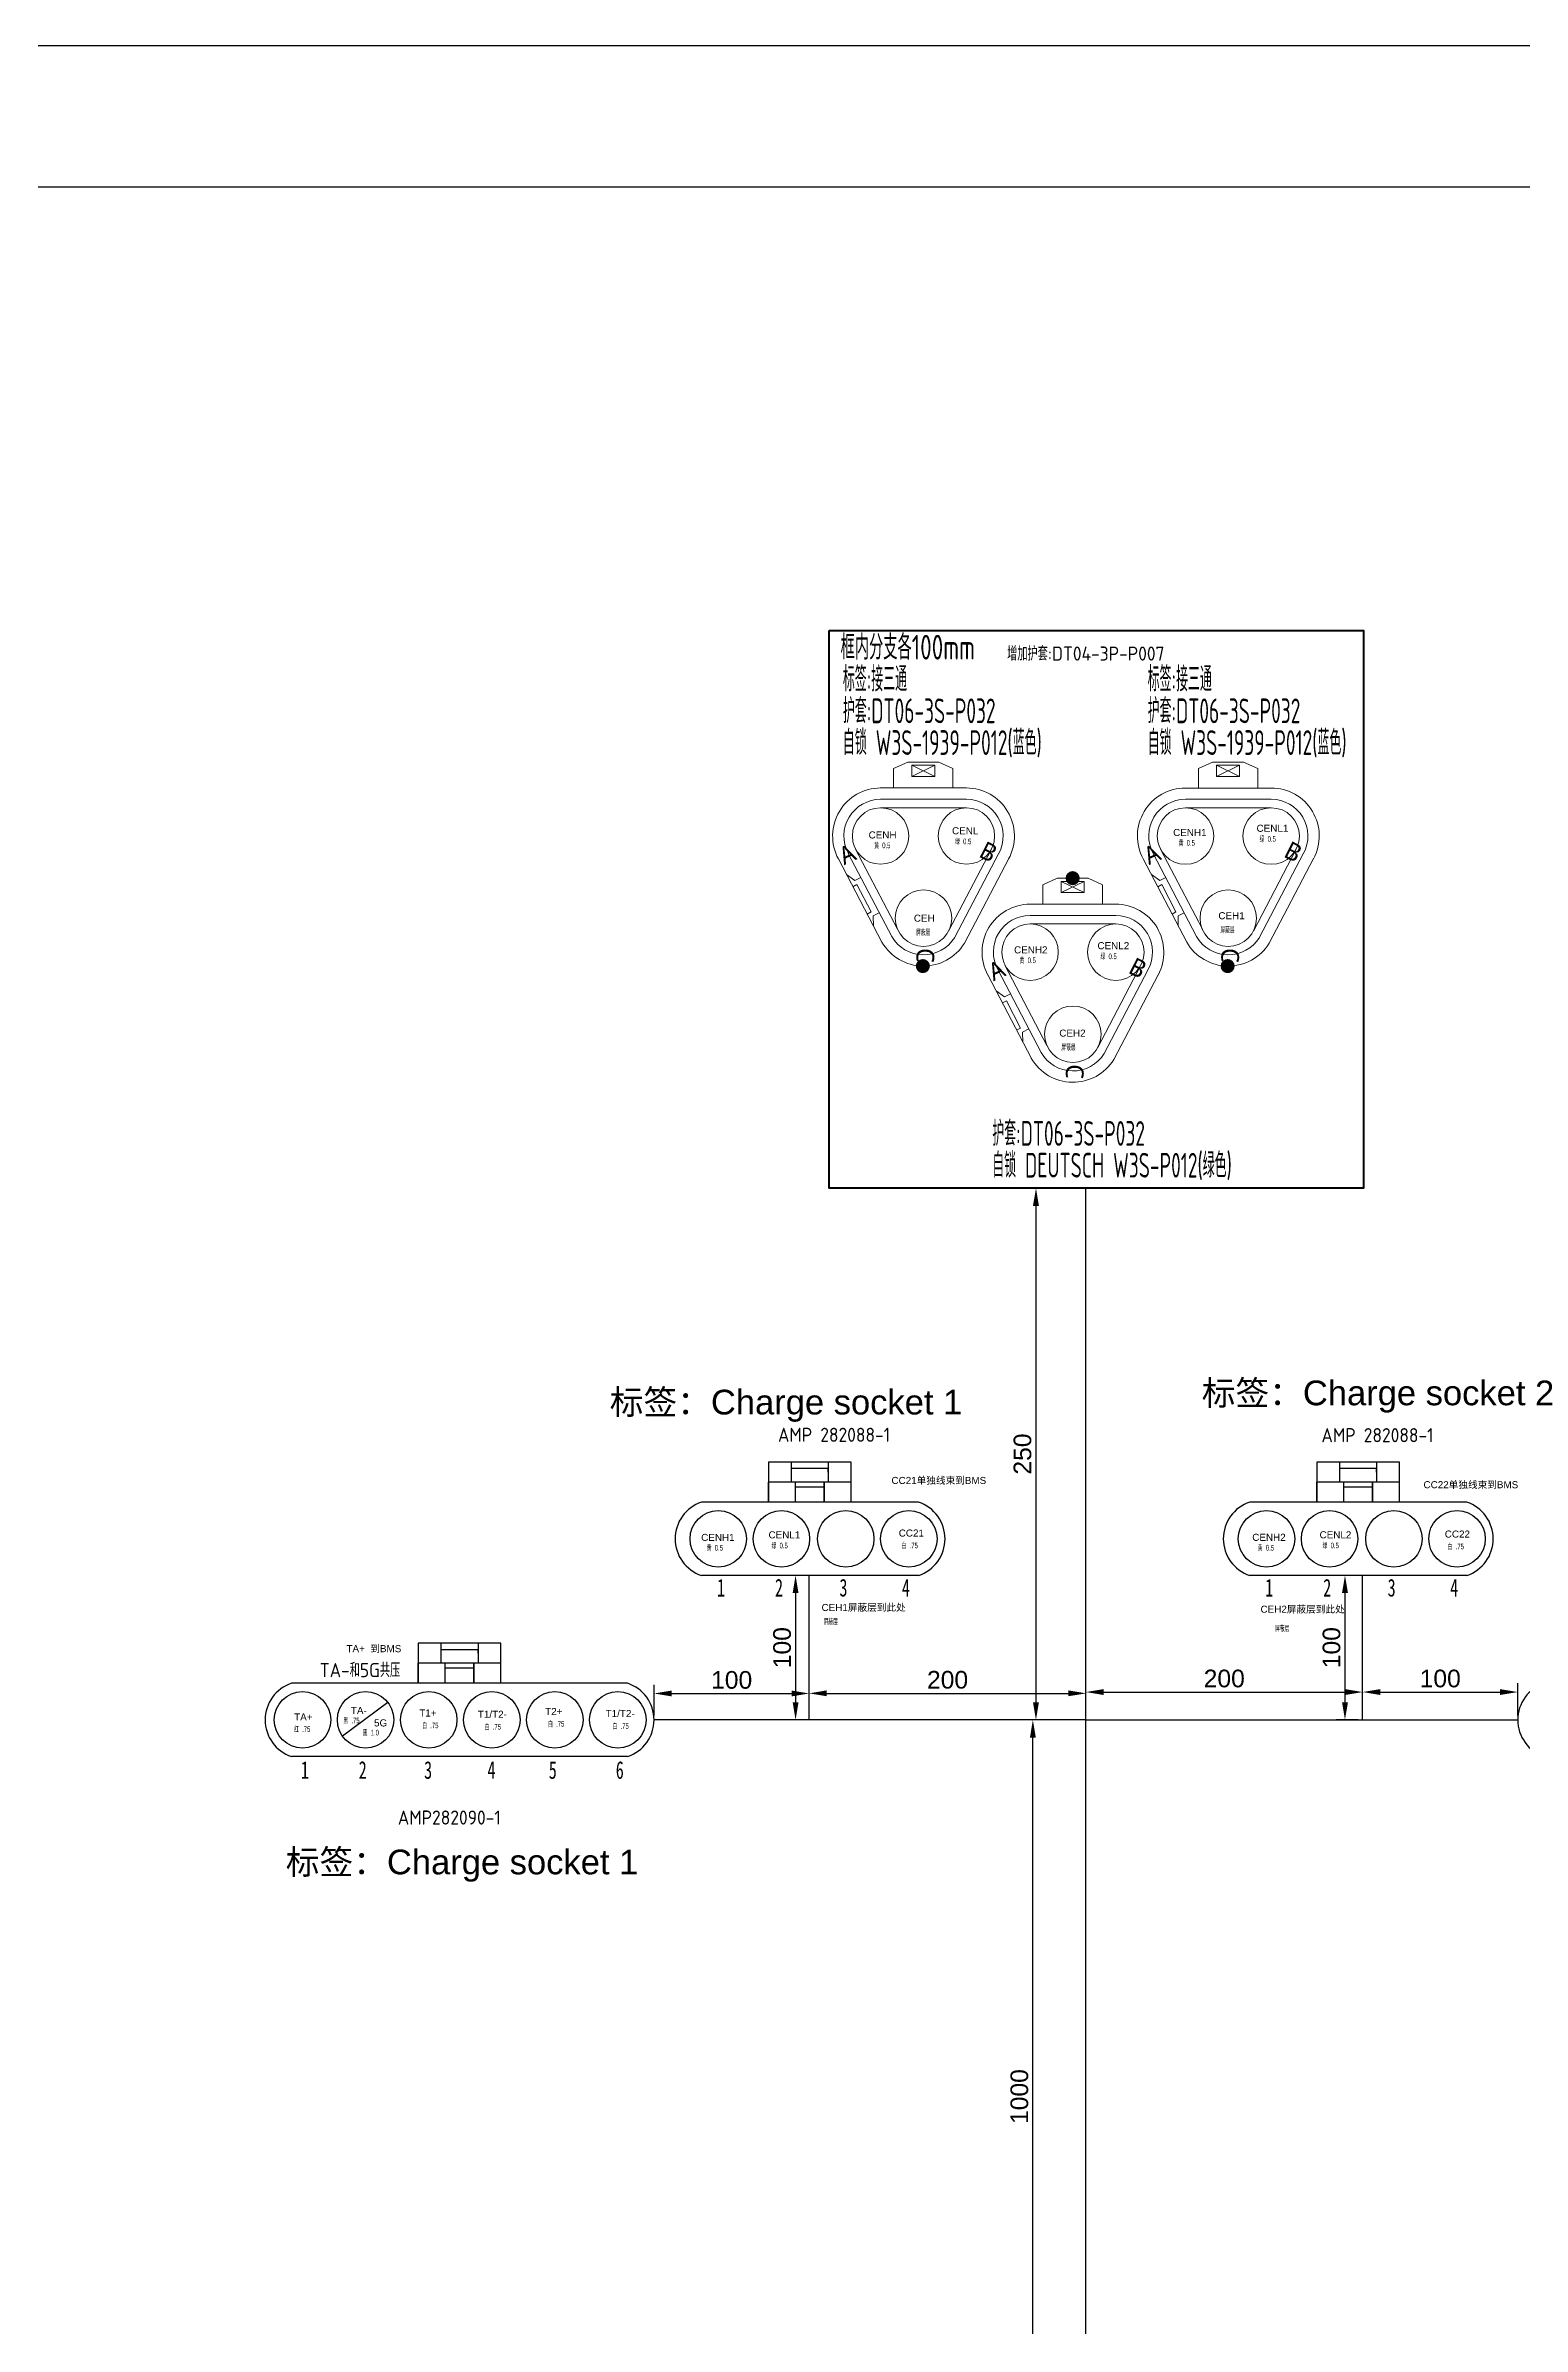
# Model space of a CAD drawing. Header units: millimetres. Extents: x 1638 to 3450, y 1129 to 2069.
# Drawn here: x 2699.5 to 2908.7, y 1746.2 to 2069.3 of the extents above; entities that cross this region are included whole.
import ezdxf

# ---------------------------------------------------------------- set-up
doc = ezdxf.new("R2010")
doc.units = ezdxf.units.MM
for name, color, linetype, lineweight in [('1轮廓实线层', 7, 'Continuous', 50), ('AM60', 3, 'Continuous', 25), ('AM_6', 3, 'Continuous', 25), ('护套层', 3, 'Continuous', 0)]:
    doc.layers.add(name, color=color, linetype=linetype, lineweight=lineweight)
for name, color, linetype in [('孔名层', 1, 'Continuous'), ('标题栏', 7, 'Continuous'), ('线色线径', 1, 'Continuous')]:
    doc.layers.add(name, color=color, linetype=linetype)
doc.styles.add('FST', font='', dxfattribs={"width": 0.67})
doc.styles.add('ISO Proportional', font='isocp.shx', dxfattribs={"bigfont": 'gbcbig.shx'})
doc.styles.get("Standard").update_dxf_attribs({"font": 'arial.ttf'})
doc.styles.add('TH_GBDIM', font='gbenor.shx', dxfattribs={"width": 0.8, "bigfont": 'gbcbig.shx'})
doc.styles.add('孔名字体', font='', dxfattribs={"height": 5, "bigfont": 'gbcbig.shx'})
doc.styles.add('技术要求及剖视用', font='gbenor.shx', dxfattribs={"width": 0.7, "bigfont": 'gbcbig.shx'})
doc.styles.get('FST').set_extended_font_data('FangSong_GB2312')
doc.styles.get('孔名字体').set_extended_font_data('Microsoft YaHei')
doc.dimstyles.new('ISO-25', dxfattribs={"dimtxt": 2.5, "dimasz": 2.5, "dimexe": 1.25, "dimexo": 0.625, "dimtad": 1, "dimtxsty": 'Standard', "dimcen": 2.5, "dimadec": 0, "dimazin": 0, "dimtfac": 1, "dimtmove": 0, "dimatfit": 3, "dimfxl": 1, "dimarcsym": 0})

# ---------------------------------------------------------------- blocks, each defined once
blk = doc.blocks.new('*D183')
at = {"color": 0, "lineweight": -2, "transparency": 16777216}
for p, q in [((3145.57, 1863.93), (3137.67, 1863.93)), ((3138.92, 1861.43), (3138.92, 1835.52)), ((3145.57, 1833.02), (3137.67, 1833.02)), ((2201.6, 1726.63), (2201.6, 1733.61)), ((2204.1, 1732.36), (2354.58, 1732.36)), ((2357.08, 1726.32), (2357.08, 1733.61))]:
    blk.add_line(p, q, dxfattribs=at)
at = {"color": 0, "transparency": 16777216}
for points in [[(3138.5, 1861.43), (3139.34, 1861.43), (3138.92, 1863.93)], [(3138.5, 1835.52), (3139.34, 1835.52), (3138.92, 1833.02)], [(2204.1, 1732.77), (2204.1, 1731.94), (2201.6, 1732.36)], [(2354.58, 1732.77), (2354.58, 1731.94), (2357.08, 1732.36)]]:
    blk.add_solid(points, dxfattribs=at)
at = {"layer": 'Defpoints', "color": 0, "transparency": 16777216}
for p in [(3146.2, 1863.93), (3138.92, 1833.02), (3146.2, 1833.02), (2357.08, 1732.36), (2201.6, 1726), (2357.08, 1725.69)]:
    blk.add_point(p, dxfattribs=at)
at = {"color": 3, "transparency": 16777216, "insert": (3137.02, 1848.47), "char_height": 2.5, "attachment_point": 5, "rotation": 90}
blk.add_mtext('500', dxfattribs=at)
at = {"color": 3, "transparency": 16777216, "insert": (2265.43, 1734.26), "char_height": 2.5, "attachment_point": 5}
blk.add_mtext('600', dxfattribs=at)
blk = doc.blocks.new('*D184')
at = {"color": 0, "lineweight": -2, "transparency": 16777216}
for p, q in [((3146.2, 1833.64), (3146.2, 1838.76)), ((3185.96, 1833.64), (3185.96, 1838.76)), ((3148.7, 1837.51), (3183.46, 1837.51)), ((2200.97, 1726), (2192.34, 1726)), ((2193.59, 1723.5), (2193.59, 1548.45)), ((2200.97, 1545.95), (2192.34, 1545.95))]:
    blk.add_line(p, q, dxfattribs=at)
at = {"color": 0, "transparency": 16777216}
for points in [[(3148.7, 1837.92), (3148.7, 1837.09), (3146.2, 1837.51)], [(3183.46, 1837.92), (3183.46, 1837.09), (3185.96, 1837.51)], [(2193.18, 1723.5), (2194.01, 1723.5), (2193.59, 1726)], [(2193.18, 1548.45), (2194.01, 1548.45), (2193.59, 1545.95)]]:
    blk.add_solid(points, dxfattribs=at)
at = {"layer": 'Defpoints', "color": 0, "transparency": 16777216}
for p in [(3185.96, 1837.51), (3146.2, 1833.02), (3185.96, 1833.02), (2201.6, 1726), (2193.59, 1545.95), (2201.6, 1545.95)]:
    blk.add_point(p, dxfattribs=at)
at = {"color": 3, "transparency": 16777216, "insert": (3166.08, 1839.41), "char_height": 2.5, "attachment_point": 5}
blk.add_mtext('300', dxfattribs=at)
at = {"color": 3, "transparency": 16777216, "insert": (2191.69, 1635.98), "char_height": 2.5, "attachment_point": 5, "rotation": 90}
blk.add_mtext('2500', dxfattribs=at)
blk = doc.blocks.new('A$Ca6ca7e8a')
at = {"layer": '标题栏'}
for p, q in [((0, 940.14), (1811.69, 940.14)), ((20, 920.14), (1791.69, 920.14))]:
    blk.add_line(p, q, dxfattribs=at)
blk = doc.blocks.new('A$C5b011ca6')
at = {"layer": 'AM_6'}
for p, q in [((13.24, 19.04), (13.24, 16.2)), ((13.24, 19.04), (13.24, 16.2)), ((24.94, 19.04), (13.24, 19.04)), ((17.06, 16.2), (13.24, 16.2)), ((13.24, 16.2), (13.24, 13.36)), ((13.24, 13.36), (13.24, 16.2)), ((13.24, 16.2), (13.24, 13.36)), ((13.24, 13.36), (13.24, 16.2)), ((16.48, 16.2), (16.48, 19.04)), ((21.7, 18.12), (16.48, 18.12)), ((21.12, 16.2), (17.06, 16.2)), ((17.06, 13.36), (17.06, 16.2)), ((24.94, 16.2), (21.12, 16.2)), ((21.12, 16.2), (21.12, 13.36)), ((21.12, 13.36), (21.12, 16.2)), ((21.7, 19.04), (21.7, 16.2)), ((21.7, 17.62), (21.7, 18.12)), ((24.94, 16.2), (24.94, 19.04)), ((24.94, 13.36), (24.94, 16.2)), ((34.49, 13.36), (3.74, 13.36)), ((21.12, 15.5), (17.06, 15.5)), ((34.49, 2.99), (3.74, 2.99))]:
    blk.add_line(p, q, dxfattribs=at)
for centre in [(6.12, 8.17), (15.05, 8.17), (24.17, 8.17), (33.1, 8.17)]:
    blk.add_circle(centre, 4, dxfattribs=at)
for centre, start, end in [((5.47, 8.17), 108.3917, 251.6083), ((32.76, 8.17), 288.3917, 71.6083)]:
    blk.add_arc(centre, 5.47, start, end, dxfattribs=at)
at = {"layer": '孔名层', "style": 'FST', "width": 0.67}
for s, p in [('1', (5.93, 0)), ('2', (14.15, 0)), ('3', (23.27, 0)), ('4', (32.13, 0))]:
    blk.add_text(s, height=2.5, dxfattribs=at).set_placement(p)
blk = doc.blocks.new('DT06-3S-P032-Out21521105156')
for p, q in [((-29.33, -14.82), (-27.31, -13.9)), ((-29.33, -17.58), (-29.33, -14.82)), ((-27.31, -13.9), (-22.94, -13.9)), ((-23.49, -14.35), (-26.76, -15.95)), ((-26.76, -14.35), (-23.49, -15.95)), ((-22.94, -13.9), (-20.92, -14.82)), ((-20.92, -17.58), (-20.92, -14.82)), ((-31.24, -17.58), (-19.01, -17.58)), ((-31.16, -19.18), (-19.01, -19.18)), ((-28.12, -17.58), (-29.33, -17.58)), ((-22.13, -17.58), (-20.92, -17.58)), ((-31.16, -20.38), (-19, -20.38)), ((-37.15, -27.61), (-30.97, -39.42)), ((-35.74, -26.85), (-29.59, -38.61)), ((-34.71, -26.23), (-28.76, -37.59)), ((-15.47, -26.24), (-21.54, -37.86)), ((-14.43, -26.82), (-20.66, -38.73)), ((-13.02, -27.58), (-19.3, -39.57)), ((-34.8, -30.7), (-35.98, -29.85)), ((-34.51, -31.26), (-35.08, -31.56)), ((-33.95, -30.26), (-34.8, -30.7)), ((-34.51, -31.26), (-32.5, -35.14)), ((-32.5, -35.14), (-33.06, -35.43)), ((-31.35, -35.26), (-32.21, -35.7)), ((-32.21, -35.7), (-32.17, -37.13))]:
    blk.add_line(p, q)
blk.add_lwpolyline([(-26.76, -14.35), (-23.49, -14.35), (-23.49, -15.95), (-26.76, -15.95)], close=True)
for centre in [(-31.16, -24.38), (-19.01, -24.38), (-25.09, -36.01)]:
    blk.add_circle(centre, 4)
for centre, radius, start, end in [((-31.16, -24.38), 6.8, 90, 208.4025), ((-31.16, -24.38), 5.2, 90, 208.4025), ((-19.01, -24.38), 6.8, 331.5975, 90), ((-19.01, -24.38), 5.2, 331.5975, 90), ((-25.09, -36.01), 5.2, 210, 328.4025), ((-25.09, -36.01), 6.8, 210, 328.4025)]:
    blk.add_arc(centre, radius, start, end)
at = {"layer": '孔名层', "style": '孔名字体'}
for s, rotation, p in [('A', 24.8528, (-36.33, -28.52)), ('B', 333.3512, (-17.4, -27.25)), ('C', 268.5587, (-26.04, -40.23))]:
    blk.add_text(s, height=2.5, rotation=rotation, dxfattribs=at).set_placement(p)
at = {"layer": '护套层', "style": '技术要求及剖视用', "width": 0.67}
for tag, p, flags in [('备注', (11.43, 11.35), 8), ('标号', (11.43, 7.35), 8), ('功能', (10.93, 3.35), 8), ('英文功能', (10.93, -0.65), 8), ('编号', (-0.07, -4.65), 8), ('护套号', (10.93, -4.65), 8), ('颜色', (31.93, -4.65), 9), ('统计到BOM', (31.93, -6.65), 9), ('厂家', (33.93, -4.65), 9), ('端子', (35.93, -4.65), 9), ('客户代号', (-0.07, -8.65), 8), ('配件', (10.93, -8.65), 8), ('配置', (31.93, -8.65), 9), ('编码', (33.93, -8.65), 9), ('防水栓', (35.93, -8.65), 9), ('附件', (10.93, -12.65), 8), ('视图', (31.93, -12.65), 9), ('工序', (31.93, -10.65), 9), ('方向', (33.93, -12.65), 9), ('工位', (33.93, -10.65), 9), ('盲栓', (35.93, -12.65), 9), ('设计软件', (38.69, -10.65), 9)]:
    blk.add_attdef(tag, p, '', height=3.5, dxfattribs=dict(at, flags=flags))
blk = doc.blocks.new('DT06-3S-P032-Out21521105310')
for p, q in [((-29.33, -14.82), (-27.31, -13.9)), ((-29.33, -17.58), (-29.33, -14.82)), ((-27.31, -13.9), (-22.94, -13.9)), ((-23.49, -14.35), (-26.76, -15.95)), ((-26.76, -14.35), (-23.49, -15.95)), ((-22.94, -13.9), (-20.92, -14.82)), ((-20.92, -17.58), (-20.92, -14.82)), ((-31.24, -17.58), (-19.01, -17.58)), ((-31.16, -19.18), (-19.01, -19.18)), ((-28.12, -17.58), (-29.33, -17.58)), ((-22.13, -17.58), (-20.92, -17.58)), ((-31.16, -20.38), (-19, -20.38)), ((-37.15, -27.61), (-30.97, -39.42)), ((-35.74, -26.85), (-29.59, -38.61)), ((-34.71, -26.23), (-28.76, -37.59)), ((-15.47, -26.24), (-21.54, -37.86)), ((-14.43, -26.82), (-20.66, -38.73)), ((-13.02, -27.58), (-19.3, -39.57)), ((-34.8, -30.7), (-35.98, -29.85)), ((-34.51, -31.26), (-35.08, -31.56)), ((-33.95, -30.26), (-34.8, -30.7)), ((-34.51, -31.26), (-32.5, -35.14)), ((-32.5, -35.14), (-33.06, -35.43)), ((-31.35, -35.26), (-32.21, -35.7)), ((-32.21, -35.7), (-32.17, -37.13))]:
    blk.add_line(p, q)
blk.add_lwpolyline([(-26.76, -14.35), (-23.49, -14.35), (-23.49, -15.95), (-26.76, -15.95)], close=True)
for centre in [(-31.16, -24.38), (-19.01, -24.38), (-25.09, -36.01)]:
    blk.add_circle(centre, 4)
for centre, radius, start, end in [((-31.16, -24.38), 6.8, 90, 208.4025), ((-31.16, -24.38), 5.2, 90, 208.4025), ((-19.01, -24.38), 6.8, 331.5975, 90), ((-19.01, -24.38), 5.2, 331.5975, 90), ((-25.09, -36.01), 5.2, 210, 328.4025), ((-25.09, -36.01), 6.8, 210, 328.4025)]:
    blk.add_arc(centre, radius, start, end)
at = {"layer": '孔名层', "style": '孔名字体'}
for s, rotation, p in [('A', 24.8528, (-36.33, -28.52)), ('B', 333.3512, (-17.4, -27.25)), ('C', 268.5587, (-26.04, -40.23))]:
    blk.add_text(s, height=2.5, rotation=rotation, dxfattribs=at).set_placement(p)
at = {"layer": '护套层', "style": '技术要求及剖视用', "width": 0.67}
for tag, p, flags in [('备注', (11.43, 11.35), 8), ('标号', (11.43, 7.35), 8), ('功能', (10.93, 3.35), 8), ('英文功能', (10.93, -0.65), 8), ('编号', (-0.07, -4.65), 8), ('护套号', (10.93, -4.65), 8), ('颜色', (31.93, -4.65), 9), ('统计到BOM', (31.93, -6.65), 9), ('厂家', (33.93, -4.65), 9), ('端子', (35.93, -4.65), 9), ('客户代号', (-0.07, -8.65), 8), ('配件', (10.93, -8.65), 8), ('配置', (31.93, -8.65), 9), ('编码', (33.93, -8.65), 9), ('防水栓', (35.93, -8.65), 9), ('附件', (10.93, -12.65), 8), ('视图', (31.93, -12.65), 9), ('工序', (31.93, -10.65), 9), ('方向', (33.93, -12.65), 9), ('工位', (33.93, -10.65), 9), ('盲栓', (35.93, -12.65), 9), ('设计软件', (38.69, -10.65), 9)]:
    blk.add_attdef(tag, p, '', height=3.5, dxfattribs=dict(at, flags=flags))
blk = doc.blocks.new('*D202')
at = {"color": 0, "lineweight": -2, "transparency": 16777216}
for p, q in [((2846.26, 1832.16), (2838.12, 1832.16)), ((2839.37, 1727.94), (2839.37, 1829.66)), ((2846.26, 1725.44), (2838.12, 1725.44)), ((3259.31, 1394.24), (3259.31, 1401.13)), ((3261.81, 1399.88), (3305.35, 1399.88)), ((3307.85, 1394.24), (3307.85, 1401.13))]:
    blk.add_line(p, q, dxfattribs=at)
at = {"color": 0, "transparency": 16777216}
for points in [[(2838.96, 1829.66), (2839.79, 1829.66), (2839.37, 1832.16)], [(2838.96, 1727.94), (2839.79, 1727.94), (2839.37, 1725.44)], [(3261.81, 1400.3), (3261.81, 1399.47), (3259.31, 1399.88)], [(3305.35, 1400.3), (3305.35, 1399.47), (3307.85, 1399.88)]]:
    blk.add_solid(points, dxfattribs=at)
at = {"layer": 'Defpoints', "color": 0, "transparency": 16777216}
for p in [(2839.37, 1832.16), (2846.89, 1832.16), (2846.88, 1725.44), (3307.85, 1399.88), (3259.31, 1393.61), (3307.85, 1393.61)]:
    blk.add_point(p, dxfattribs=at)
at = {"color": 3, "transparency": 16777216, "insert": (2837.47, 1778.8), "char_height": 2.5, "attachment_point": 5, "rotation": 90}
blk.add_mtext('1000', dxfattribs=at)
at = {"color": 3, "transparency": 16777216, "insert": (3283.58, 1401.78), "char_height": 2.5, "attachment_point": 5}
blk.add_mtext('1000', dxfattribs=at)
blk = doc.blocks.new('*D203')
at = {"color": 0, "lineweight": -2, "transparency": 16777216}
for p, q in [((2846.26, 1907.48), (2838.56, 1907.48)), ((2839.81, 1904.98), (2839.81, 1834.66)), ((2846.26, 1832.16), (2838.56, 1832.16)), ((3259.31, 1339.52), (3259.31, 1344.28)), ((3307.85, 1339.52), (3307.85, 1344.28)), ((3261.81, 1343.03), (3305.35, 1343.03))]:
    blk.add_line(p, q, dxfattribs=at)
at = {"color": 0, "transparency": 16777216}
for points in [[(2839.39, 1904.98), (2840.23, 1904.98), (2839.81, 1907.48)], [(2839.39, 1834.66), (2840.23, 1834.66), (2839.81, 1832.16)], [(3261.81, 1343.45), (3261.81, 1342.61), (3259.31, 1343.03)], [(3305.35, 1343.45), (3305.35, 1342.61), (3307.85, 1343.03)]]:
    blk.add_solid(points, dxfattribs=at)
at = {"layer": 'Defpoints', "color": 0, "transparency": 16777216}
for p in [(2846.89, 1907.48), (2839.81, 1832.16), (2846.89, 1832.16), (3307.85, 1343.03), (3259.31, 1338.89), (3307.85, 1338.89)]:
    blk.add_point(p, dxfattribs=at)
at = {"color": 3, "transparency": 16777216, "insert": (2837.91, 1869.82), "char_height": 2.5, "attachment_point": 5, "rotation": 90}
blk.add_mtext('250', dxfattribs=at)
at = {"color": 3, "transparency": 16777216, "insert": (3283.58, 1344.93), "char_height": 2.5, "attachment_point": 5}
blk.add_mtext('1000', dxfattribs=at)
blk = doc.blocks.new('*D204')
at = {"color": 0, "lineweight": -2, "transparency": 16777216}
for p, q in [((2807.69, 1832.78), (2807.69, 1837.17)), ((2810.19, 1835.92), (2844.39, 1835.92)), ((2846.89, 1832.78), (2846.89, 1837.17)), ((3307.22, 1393.61), (3303.24, 1393.61)), ((3304.49, 1391.11), (3304.49, 1341.39)), ((3307.22, 1338.89), (3303.24, 1338.89))]:
    blk.add_line(p, q, dxfattribs=at)
at = {"color": 0, "transparency": 16777216}
for points in [[(2810.19, 1836.34), (2810.19, 1835.51), (2807.69, 1835.92)], [(2844.39, 1836.34), (2844.39, 1835.51), (2846.89, 1835.92)], [(3304.07, 1391.11), (3304.9, 1391.11), (3304.49, 1393.61)], [(3304.07, 1341.39), (3304.9, 1341.39), (3304.49, 1338.89)]]:
    blk.add_solid(points, dxfattribs=at)
at = {"layer": 'Defpoints', "color": 0, "transparency": 16777216}
for p in [(2846.89, 1835.92), (2807.69, 1832.16), (2846.89, 1832.16), (3307.85, 1393.61), (3304.49, 1338.89), (3307.85, 1338.89)]:
    blk.add_point(p, dxfattribs=at)
at = {"color": 3, "transparency": 16777216, "insert": (2827.29, 1837.83), "char_height": 2.5, "attachment_point": 5}
blk.add_mtext('200', dxfattribs=at)
at = {"color": 3, "transparency": 16777216, "insert": (3302.59, 1366.25), "char_height": 2.5, "attachment_point": 5, "rotation": 90}
blk.add_mtext('500', dxfattribs=at)
blk = doc.blocks.new('*D205')
at = {"color": 0, "lineweight": -2, "transparency": 16777216}
for p, q in [((2785.72, 1832.78), (2785.72, 1837.15)), ((2788.22, 1835.9), (2805.19, 1835.9)), ((2807.69, 1832.78), (2807.69, 1837.15)), ((3272.83, 1250.25), (3272.83, 1255.42)), ((3275.33, 1254.17), (3326.03, 1254.17)), ((3328.53, 1250.2), (3328.53, 1255.42))]:
    blk.add_line(p, q, dxfattribs=at)
at = {"color": 0, "transparency": 16777216}
for points in [[(2788.22, 1836.32), (2788.22, 1835.49), (2785.72, 1835.9)], [(2805.19, 1836.32), (2805.19, 1835.49), (2807.69, 1835.9)], [(3275.33, 1254.58), (3275.33, 1253.75), (3272.83, 1254.17)], [(3326.03, 1254.58), (3326.03, 1253.75), (3328.53, 1254.17)]]:
    blk.add_solid(points, dxfattribs=at)
at = {"layer": 'Defpoints', "color": 0, "transparency": 16777216}
for p in [(2807.69, 1835.9), (2785.72, 1832.16), (2807.69, 1832.16), (3328.53, 1254.17), (3272.83, 1249.62), (3328.53, 1249.58)]:
    blk.add_point(p, dxfattribs=at)
at = {"color": 3, "transparency": 16777216, "char_height": 2.5, "attachment_point": 5}
for s, insert in [('100', (2796.71, 1837.81)), ('2800', (3300.68, 1256.07))]:
    blk.add_mtext(s, dxfattribs=dict(at, insert=insert))
blk = doc.blocks.new('*D206')
at = {"color": 0, "lineweight": -2, "transparency": 16777216}
for p, q in [((2807.07, 1852.63), (2804.51, 1852.63)), ((2805.76, 1850.13), (2805.76, 1834.66)), ((2807.07, 1832.16), (2804.51, 1832.16))]:
    blk.add_line(p, q, dxfattribs=at)
at = {"color": 0, "transparency": 16777216}
for points in [[(2805.35, 1850.13), (2806.18, 1850.13), (2805.76, 1852.63)], [(2805.35, 1834.66), (2806.18, 1834.66), (2805.76, 1832.16)]]:
    blk.add_solid(points, dxfattribs=at)
at = {"layer": 'Defpoints', "color": 0, "transparency": 16777216}
for p in [(2807.69, 1852.63), (2805.76, 1832.16), (2807.69, 1832.16)]:
    blk.add_point(p, dxfattribs=at)
at = {"color": 3, "transparency": 16777216, "insert": (2803.86, 1842.39), "char_height": 2.5, "attachment_point": 5, "rotation": 90}
blk.add_mtext('100', dxfattribs=at)
blk = doc.blocks.new('*D207')
at = {"color": 0, "lineweight": -2, "transparency": 16777216}
for p, q in [((2846.89, 1832.78), (2846.89, 1837.35)), ((2849.39, 1836.1), (2883.58, 1836.1)), ((2886.08, 1832.78), (2886.08, 1837.35))]:
    blk.add_line(p, q, dxfattribs=at)
at = {"color": 0, "transparency": 16777216}
for points in [[(2849.39, 1836.52), (2849.39, 1835.69), (2846.89, 1836.1)], [(2883.58, 1836.52), (2883.58, 1835.69), (2886.08, 1836.1)]]:
    blk.add_solid(points, dxfattribs=at)
at = {"layer": 'Defpoints', "color": 0, "transparency": 16777216}
for p in [(2886.08, 1836.1), (2846.89, 1832.16), (2886.08, 1832.16)]:
    blk.add_point(p, dxfattribs=at)
at = {"color": 3, "transparency": 16777216, "insert": (2866.48, 1838.01), "char_height": 2.5, "attachment_point": 5}
blk.add_mtext('200', dxfattribs=at)
blk = doc.blocks.new('*D208')
at = {"color": 0, "lineweight": -2, "transparency": 16777216}
for p, q in [((2886.08, 1832.78), (2886.08, 1837.35)), ((2888.58, 1836.1), (2905.55, 1836.1)), ((2908.05, 1832.78), (2908.05, 1837.35))]:
    blk.add_line(p, q, dxfattribs=at)
at = {"color": 0, "transparency": 16777216}
for points in [[(2888.58, 1836.52), (2888.58, 1835.69), (2886.08, 1836.1)], [(2905.55, 1836.52), (2905.55, 1835.69), (2908.05, 1836.1)]]:
    blk.add_solid(points, dxfattribs=at)
at = {"layer": 'Defpoints', "color": 0, "transparency": 16777216}
for p in [(2908.05, 1836.1), (2886.08, 1832.16), (2908.05, 1832.16)]:
    blk.add_point(p, dxfattribs=at)
at = {"color": 3, "transparency": 16777216, "insert": (2897.07, 1838.01), "char_height": 2.5, "attachment_point": 5}
blk.add_mtext('100', dxfattribs=at)
blk = doc.blocks.new('*D209')
at = {"color": 0, "lineweight": -2, "transparency": 16777216}
for p, q in [((2885.45, 1852.63), (2882.33, 1852.63)), ((2883.58, 1850.13), (2883.58, 1834.66)), ((2885.45, 1832.16), (2882.33, 1832.16))]:
    blk.add_line(p, q, dxfattribs=at)
at = {"color": 0, "transparency": 16777216}
for points in [[(2883.16, 1850.13), (2884, 1850.13), (2883.58, 1852.63)], [(2883.16, 1834.66), (2884, 1834.66), (2883.58, 1832.16)]]:
    blk.add_solid(points, dxfattribs=at)
at = {"layer": 'Defpoints', "color": 0, "transparency": 16777216}
for p in [(2886.08, 1852.63), (2883.58, 1832.16), (2886.08, 1832.16)]:
    blk.add_point(p, dxfattribs=at)
at = {"color": 3, "transparency": 16777216, "insert": (2881.68, 1842.39), "char_height": 2.5, "attachment_point": 5, "rotation": 90}
blk.add_mtext('100', dxfattribs=at)

msp = doc.modelspace()

# ---------------------------------------------------------------- hatches: boundary and pattern name
at = {"layer": '护套层'}
h = msp.add_hatch(color=256, dxfattribs=at)
edge = h.paths.add_edge_path()
edge.add_arc((2845.007, 1951.395), 1, 0, 360)
h = msp.add_hatch(color=256, dxfattribs=at)
edge = h.paths.add_edge_path()
edge.add_arc((2823.788, 1938.94), 1, 0, 360)
h = msp.add_hatch(color=256, dxfattribs=at)
edge = h.paths.add_edge_path()
edge.add_arc((2866.96, 1938.94), 1, 0, 360)

# ---------------------------------------------------------------- linework, layer by layer
for p, q in [((2846.882, 1725.439), (2846.885, 1907.485)), ((2807.692, 1832.159), (2807.692, 1852.626)), ((2886.079, 1832.159), (2886.079, 1852.626)), ((2846.885, 1832.159), (2785.719, 1832.159)), ((2846.885, 1832.159), (2908.052, 1832.159))]:
    msp.add_line(p, q)
at = {"color": 3}
for p, q in [((2752.326, 1843.032), (2752.326, 1840.19)), ((2752.326, 1843.032), (2752.326, 1840.19)), ((2764.022, 1843.032), (2752.326, 1843.032)), ((2755.56, 1840.19), (2755.56, 1843.032)), ((2760.788, 1842.108), (2755.56, 1842.108)), ((2760.788, 1843.032), (2760.788, 1840.19)), ((2760.788, 1841.611), (2760.788, 1842.108)), ((2764.022, 1840.19), (2764.022, 1843.032)), ((2756.143, 1840.19), (2752.326, 1840.19)), ((2752.326, 1840.19), (2752.326, 1837.345)), ((2752.326, 1837.345), (2752.326, 1840.19)), ((2752.326, 1840.19), (2752.326, 1837.345)), ((2752.326, 1837.345), (2752.326, 1840.19)), ((2760.205, 1840.19), (2756.143, 1840.19)), ((2756.143, 1837.345), (2756.143, 1840.19)), ((2760.205, 1839.489), (2756.143, 1839.489)), ((2764.022, 1840.19), (2760.205, 1840.19)), ((2760.205, 1840.19), (2760.205, 1837.345)), ((2760.205, 1837.345), (2760.205, 1840.19)), ((2764.022, 1837.345), (2764.022, 1840.19)), ((2781.978, 1837.345), (2734.37, 1837.345)), ((2741.566, 1829.898), (2747.994, 1834.652)), ((2781.978, 1826.973), (2734.37, 1826.973))]:
    msp.add_line(p, q, dxfattribs=at)
for centre in [(2735.933, 1832.159), (2744.865, 1832.159), (2744.865, 1832.159), (2744.865, 1832.159), (2753.798, 1832.159), (2753.798, 1832.159), (2753.798, 1832.159), (2762.731, 1832.159), (2762.731, 1832.159), (2771.663, 1832.159), (2771.663, 1832.159), (2780.596, 1832.159)]:
    msp.add_circle(centre, 4, dxfattribs=at)
for centre, start, end in [((2736.094, 1832.159), 108.3917, 251.6083), ((2780.253, 1832.159), 288.3917, 71.6083), ((2913.517, 1832.159), 108.3917, 251.6083)]:
    msp.add_arc(centre, 5.465, start, end, dxfattribs=at)
at = {"layer": '1轮廓实线层', "color": 2}
msp.add_lwpolyline([(2810.52, 1986.489), (2886.201, 1986.489), (2886.201, 1907.485), (2810.52, 1907.485)], close=True, dxfattribs=at)

# ---------------------------------------------------------------- block references
for name, p in [('A$Ca6ca7e8a', (1637.93, 1129.198)), ('A$C5b011ca6', (2788.699, 1849.639)), ('A$C5b011ca6', (2866.348, 1849.639))]:
    msp.add_blockref(name, p)
at = {"layer": '护套层'}
ref = msp.add_blockref('DT06-3S-P032-Out21521105156', (2848.971, 1981.75), dxfattribs=at)
ref.add_attrib('功能', '标签:接三通', (2812.463, 1977.852), dxfattribs={"height": 3.5, "style": '技术要求及剖视用', "width": 0.67})
ref.add_attrib('护套号', '护套:DT06-3S-P032', (2812.463, 1973.352), dxfattribs={"height": 3.5, "style": '技术要求及剖视用', "width": 0.67})
ref.add_attrib('附件', '自锁 W3S-1939-P012(蓝色)', (2812.463, 1968.852), dxfattribs={"height": 3.5, "style": '技术要求及剖视用', "width": 0.67})
ref = msp.add_blockref('DT06-3S-P032-Out21521105156', (2892.143, 1981.749), dxfattribs=at)
ref.add_attrib('功能', '标签:接三通', (2855.634, 1977.851), dxfattribs={"height": 3.5, "style": '技术要求及剖视用', "width": 0.67})
ref.add_attrib('护套号', '护套:DT06-3S-P032', (2855.634, 1973.351), dxfattribs={"height": 3.5, "style": '技术要求及剖视用', "width": 0.67})
ref.add_attrib('附件', '自锁 W3S-1939-P012(蓝色)', (2855.634, 1968.851), dxfattribs={"height": 3.5, "style": '技术要求及剖视用', "width": 0.67})
ref = msp.add_blockref('DT06-3S-P032-Out21521105310', (2870.132, 1965.293), dxfattribs=at)
ref.add_attrib('护套号', '护套:DT06-3S-P032', (2833.624, 1913.483), dxfattribs={"height": 3.5, "style": '技术要求及剖视用', "width": 0.67})
ref.add_attrib('附件', '自锁 DEUTSCH W3S-P012(绿色)', (2833.624, 1908.983), dxfattribs={"height": 3.5, "style": '技术要求及剖视用', "width": 0.67})

# ---------------------------------------------------------------- texts
at = {"color": 4, "style": 'TH_GBDIM', "width": 0.8}
msp.add_text('框内分支各100mm', height=3.5, dxfattribs=at).set_placement((2812.137, 1982.362))
at = {"layer": 'AM60', "color": 6, "style": 'ISO Proportional'}
msp.add_text('增加护套:DT04-3P-P007', height=2, dxfattribs=at).set_placement((2835.732, 1982.211))
at = {"layer": 'AM60', "lineweight": 5}
for s, p in [('CENH', (2816.108, 1957.018)), ('CENL', (2827.924, 1957.613)), ('CENH1', (2859.241, 1957.368)), ('CENL1', (2871.057, 1957.964)), ('CENL2', (2848.523, 1941.334)), ('CENH2', (2836.707, 1940.738)), ('CC21单独线束到BMS', (2819.345, 1865.581)), ('CC22单独线束到BMS', (2894.704, 1864.977)), ('CENH1', (2792.395, 1857.512)), ('CENL1', (2801.93, 1857.871)), ('CC21', (2820.375, 1858.13)), ('CENH2', (2870.446, 1857.524)), ('CENL2', (2879.982, 1857.882)), ('CC22', (2897.716, 1857.985)), ('TA+  到BMS ', (2742.151, 1841.749)), ('TA+', (2734.743, 1832.076)), ('TA-', (2742.782, 1832.989)), ('5G', (2746.057, 1831.233)), ('T1+', (2752.467, 1832.638)), ('T1/T2-', (2760.762, 1832.457)), ('T2+', (2770.296, 1832.849)), ('T1/T2-', (2778.862, 1832.566))]:
    msp.add_text(s, height=1, dxfattribs=at).set_placement(p)
at = {"layer": 'AM60', "color": 3, "style": 'ISO Proportional'}
for s, p in [('AMP 282088-1 ', (2803.272, 1871.544)), ('AMP 282088-1 ', (2880.248, 1871.493)), ('TA-和5G共压', (2738.358, 1838.21)), ('AMP282090-1', (2749.429, 1817.325))]:
    msp.add_text(s, height=2, dxfattribs=at).set_placement(p)
at = {"layer": 'AM60', "lineweight": 5, "char_height": 1, "attachment_point": 1}
for s, insert, width in [('CEH', (2822.516, 1946.229), 2.90576), ('CEH1', (2865.649, 1946.58), 2.90576), ('CEH2', (2843.116, 1929.95), 2.90576), ('CEH1{\\fSimSun|b0|i0|c134|p2;屏蔽层到此处}', (2809.444, 1848.59), 16.73093), ('CEH2{\\fSimSun|b0|i0|c134|p2;屏蔽层到此处}', (2871.618, 1848.339), 16.73093)]:
    msp.add_mtext(s, dxfattribs=dict(at, insert=insert, width=width))
at = {"layer": 'AM60', "char_height": 3.5, "attachment_point": 1}
for s, width, insert in [('{\\fSimSun|b0|i0|c134|p2;\\C3;标签：\\fArial|b0|i0|c0|p34;Charge socket 2}', 56.37286, (2863.295, 1880.231)), ('{\\fSimSun|b0|i0|c134|p2;\\C3;标签：\\fArial|b0|i0|c0|p34;Charge socket 1}', 50.04824, (2779.45, 1878.928)), ('{\\fSimSun|b0|i0|c134|p2;\\C3;标签：\\fArial|b0|i0|c0|p34;Charge socket 1}', 50.04824, (2733.56, 1813.783))]:
    msp.add_mtext_dynamic_manual_height_columns(s, width=width, gutter_width=12.5, heights=[35.837], dxfattribs=dict(at, insert=insert))
at = {"layer": '孔名层', "style": 'FST', "width": 0.67}
for s, p in [('1', (2735.703, 1823.814)), ('2', (2743.885, 1823.814)), ('3', (2753.15, 1823.814)), ('4', (2762.116, 1823.814)), ('5', (2770.804, 1823.814)), ('6', (2780.294, 1823.814))]:
    msp.add_text(s, height=2.5, dxfattribs=at).set_placement(p)
at = {"layer": '线色线径', "lineweight": 5, "width": 0.6}
for s, p in [('黄  0.5', (2816.894, 1955.642)), ('绿  0.5', (2828.354, 1956.205)), ('黄  0.5', (2860.028, 1955.993)), ('绿  0.5', (2871.487, 1956.555)), ('屏蔽层', (2822.812, 1943.341)), ('屏蔽层', (2865.945, 1943.692)), ('黄  0.5', (2837.494, 1939.363)), ('绿  0.5', (2848.953, 1939.926)), ('屏蔽层', (2843.412, 1927.062)), ('黄  0.5', (2793.181, 1856.137)), ('绿  0.5', (2802.36, 1856.462)), ('白  .75', (2820.791, 1856.475)), ('黄  0.5', (2871.232, 1856.148)), ('绿  0.5', (2880.412, 1856.474)), ('白  .75', (2898.131, 1856.329)), ('屏蔽层', (2809.74, 1845.702)), ('屏蔽层', (2873.675, 1844.735)), ('黑  .75', (2741.715, 1831.681)), ('白  .75', (2770.711, 1831.194)), ('红  .75', (2734.731, 1830.457)), ('黑  1.0', (2744.447, 1829.956)), ('白  .75', (2752.882, 1830.983)), ('白  .75', (2761.739, 1830.778)), ('白  .75', (2779.839, 1830.888))]:
    msp.add_text(s, height=0.8, dxfattribs=at).set_placement(p)

# ---------------------------------------------------------------- dimensions: what is measured, and where the dimension line sits
at = {"color": 1}
for base, p1, p2, text, picture, middle in [((2839.81, 1832.159), (2846.885, 1907.485), (2846.885, 1832.159), '250', '*D203', (2837.909, 1869.822)), ((2805.764, 1832.159), (2807.692, 1852.626), (2807.692, 1832.159), '100', '*D206', (2803.862, 1842.392)), ((2883.579, 1832.159), (2886.079, 1852.626), (2886.079, 1832.159), '100', '*D209', (2881.677, 1842.392)), ((2193.593, 1545.954), (2201.596, 1726.005), (2201.596, 1545.954), '2500', '*D184', (2191.691, 1635.979)), ((2839.373, 1832.159), (2846.882, 1725.439), (2846.885, 1832.159), '1000', '*D202', (2837.472, 1778.799))]:
    dim = msp.add_linear_dim(base=base, p1=p1, p2=p2, angle=90, text=text, dimstyle='ISO-25', override={"dimclrt": 3}, dxfattribs=at)
    dim.commit()
    dim.dimension.update_dxf_attribs({"geometry": picture, "text_midpoint": middle})
dim = msp.add_linear_dim(base=(2357.084, 1732.356), p1=(2201.596, 1726.005), p2=(2357.084, 1725.691), text='600', dimstyle='ISO-25', override={"dimclrt": 3}, dxfattribs=at)
dim.commit()
dim.dimension.update_dxf_attribs({"geometry": '*D183', "text_midpoint": (2265.434, 1732.356), "dimtype": 160})
for base, p1, p2, text, picture, middle in [((2807.692, 1835.904), (2785.719, 1832.159), (2807.692, 1832.159), '100', '*D205', (2796.705, 1837.806)), ((2846.885, 1835.925), (2807.692, 1832.159), (2846.885, 1832.159), '200', '*D204', (2827.289, 1837.826)), ((2886.079, 1836.104), (2846.885, 1832.159), (2886.079, 1832.159), '200', '*D207', (2866.482, 1838.006)), ((2908.052, 1836.104), (2886.079, 1832.159), (2908.052, 1832.159), '100', '*D208', (2897.065, 1838.006))]:
    dim = msp.add_linear_dim(base=base, p1=p1, p2=p2, text=text, dimstyle='ISO-25', override={"dimclrt": 3}, dxfattribs=at)
    dim.commit()
    dim.dimension.update_dxf_attribs({"geometry": picture, "text_midpoint": middle})

doc.saveas('drawing.dxf')
